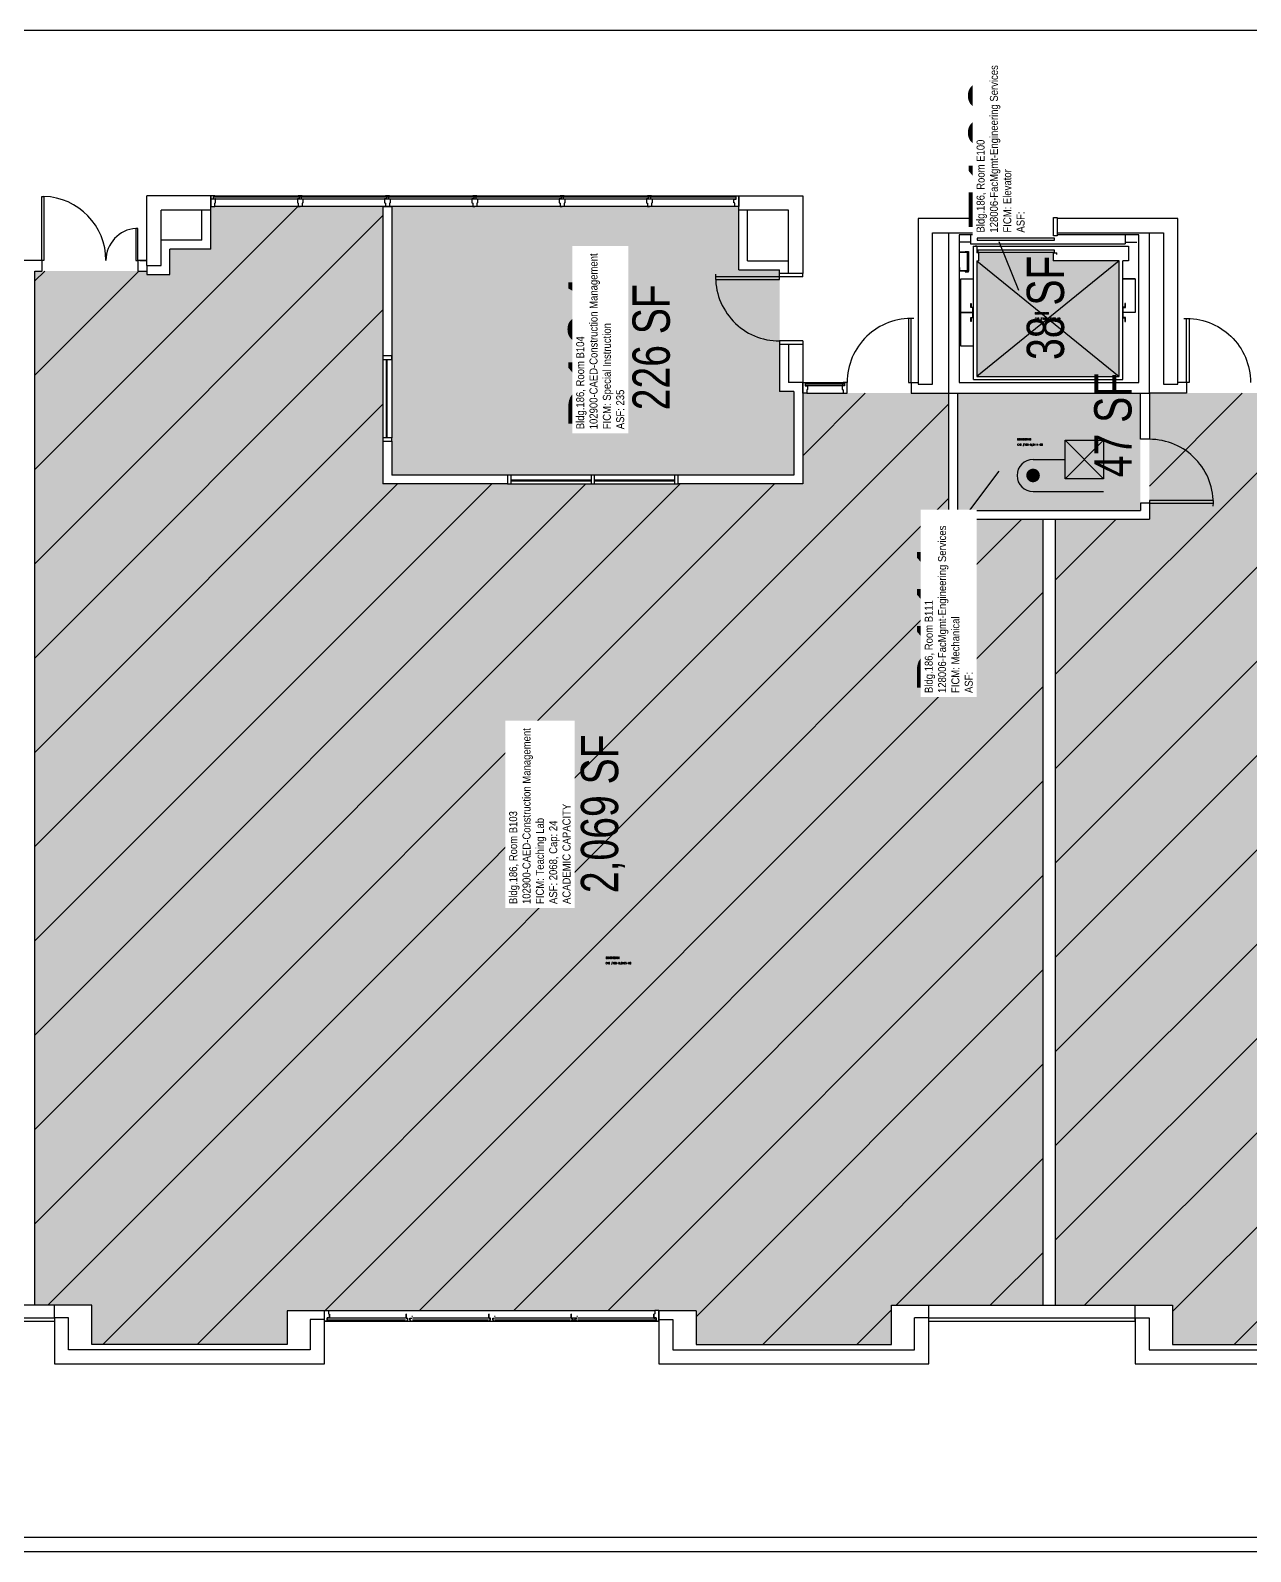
# Model space of a CAD drawing. Header units: inches. Extents: x -16 to 4862, y -243 to 5624.
# Drawn here: x 3065 to 3752, y 179 to 1034 of the extents above; entities that cross this region are included whole.
import ezdxf
from ezdxf.enums import TextEntityAlignment as Align

# ---------------------------------------------------------------- set-up
doc = ezdxf.new("R2010")
doc.units = ezdxf.units.IN
doc.header["$LTSCALE"] = 10
doc.header["$MEASUREMENT"] = 0
doc.layers.get('0').update_dxf_attribs({"linetype": 'CONTINUOUS'})
for name, color, linetype in [('A-DOOR', 2, 'CONTINUOUS'), ('A-FLOR', 3, 'CONTINUOUS'), ('A-GLAZ', 1, 'CONTINUOUS'), ('A-GLAZ-SILL', 2, 'CONTINUOUS'), ('A-IDEN-CNUM', 7, 'CONTINUOUS'), ('A-IDEN-ICON', 4, 'CONTINUOUS'), ('A-IDEN-RNUM', 7, 'CONTINUOUS'), ('A-IDEN-SNUM', 4, 'CONTINUOUS'), ('A-IDEN-VNUM', 4, 'CONTINUOUS'), ('A-WALL', 5, 'CONTINUOUS'), ('AREA-TEXT', 3, 'CONTINUOUS'), ('Rooms-Capacity', 4, 'CONTINUOUS'), ('Rooms-Category-Color', 7, 'CONTINUOUS'), ('Rooms-College-Color', 7, 'CONTINUOUS'), ('Rooms-Department-Color', 7, 'CONTINUOUS'), ('Rooms-Division-Color', 7, 'CONTINUOUS'), ('Rooms-Information', 7, 'CONTINUOUS')]:
    doc.layers.add(name, color=color, linetype=linetype)
doc.styles.add('AREA', font='arial.ttf', dxfattribs={"height": 21})
doc.styles.add('ROOMSNUMBER', font='TXT.SHX', dxfattribs={"height": 1})
doc.styles.add('ROOMVNUMBER', font='arial.ttf', dxfattribs={"width": 0.85, "height": 30})

# ---------------------------------------------------------------- blocks, each defined once
blk = doc.blocks.new('mullion')
for p, q in [((1313.96, 1526.44), (1313.96, 1524.19)), ((1314.4, 1528.12), (1314.4, 1527.44)), ((1316.65, 1528.12), (1314.4, 1528.12)), ((1316.65, 1527.44), (1314.4, 1527.44)), ((1314.94, 1527.44), (1314.94, 1526.44)), ((1316.11, 1527.44), (1316.11, 1526.44)), ((1316.65, 1528.12), (1316.65, 1527.44)), ((1317.09, 1526.44), (1317.09, 1524.19))]:
    blk.add_line(p, q)
for points in [[(1315.52, 1528.12), (1314.4, 1528.12), (1314.4, 1527.44), (1314.94, 1527.44), (1314.94, 1526.44), (1313.96, 1526.44)], [(1313.96, 1524.19), (1314.19, 1524.19), (1314.19, 1523.96), (1314.4, 1523.96), (1314.4, 1522.12), (1315.52, 1522.12)], [(1315.52, 1528.12), (1316.65, 1528.12), (1316.65, 1527.44), (1316.11, 1527.44), (1316.11, 1526.44), (1317.09, 1526.44)], [(1317.09, 1524.19), (1316.86, 1524.19), (1316.86, 1523.96), (1316.65, 1523.96), (1316.65, 1522.12), (1315.52, 1522.12)]]:
    blk.add_lwpolyline(points)
blk = doc.blocks.new('mullion end')
blk.add_lwpolyline([(1274.96, 1526.32), (1274.96, 1526.19), (1274.1, 1526.19), (1274.1, 1526.81), (1274.1, 1527.44), (1273.98, 1527.44), (1273.98, 1527.62), (1274.45, 1527.62), (1274.37, 1527.44), (1275, 1527.44), (1274.9, 1527.63), (1274.9, 1528.12), (1272.65, 1528.12), (1272.66, 1522.12), (1274.91, 1522.12), (1274.91, 1523.97), (1275.1, 1523.97), (1275.1, 1524.19), (1275.35, 1524.19), (1275.35, 1526.32), (1275.38, 1526.44), (1274.93, 1526.44)], close=True)
blk = doc.blocks.new('4020DR')
for p, q in [((0, 72), (48, 72)), ((0, 70.5), (0, 72)), ((48, 70.5), (0, 70.5)), ((48, 72), (48, 70.5)), ((24, 1.5), (0, 1.5)), ((0, 1.5), (0, 0)), ((0, 0), (24, 0)), ((24, 0), (24, 1.5))]:
    blk.add_line(p, q)
for centre, radius, start, end in [((0, 72), 48, 270, 358.2092), ((0, 0), 24, 3.5833, 90)]:
    blk.add_arc(centre, radius, start, end)
blk = doc.blocks.new('30DRRH')
for p, q in [((36, 1.5), (0, 1.5)), ((0, 1.5), (0, 0)), ((0, 0), (36, 0)), ((36, 0), (36, 1.5))]:
    blk.add_line(p, q)
blk.add_arc((0, 0), 36, 357.43302, 90)
blk = doc.blocks.new('A$C69096698')
for p, q in [((6.44, 79), (-0.06, 79)), ((6.44, 83), (6.44, 78)), ((6.44, 78), (93.44, 78)), ((53.69, 81.25), (10.19, 81.25)), ((10.19, 81.25), (10.19, 80)), ((10.19, 80), (53.69, 80)), ((53.69, 80), (53.69, 81.25)), ((93.44, 83), (93.44, 78)), ((93.44, 79), (99.94, 79)), ((5.31, 73.38), (-0.06, 73.38)), ((-0.06, 71.37), (0.19, 71.37)), ((4.31, 73.12), (0.19, 73.12)), ((0.19, 71.37), (0.19, 73.12)), ((3.31, 73.75), (5.31, 73.75)), ((3.31, 73.38), (3.31, 73.75)), ((4.31, 73.38), (4.31, 73.12)), ((4.56, 73.38), (4.56, 62.62)), ((5.31, 73.75), (5.31, 73.38)), ((5.31, 73.38), (5.31, 62.62)), ((7.94, 76.75), (95.19, 76.75)), ((8, 1.75), (8, 76.75)), ((9.94, 76.62), (8.94, 76.62)), ((9.94, 76.62), (9.94, 73)), ((10.94, 73), (9.94, 73)), ((53.69, 74.5), (10.47, 74.5)), ((10.47, 74.5), (10.47, 73.25)), ((10.47, 73.25), (53.69, 73.25)), ((10.94, 73), (10.94, 68.37)), ((52.94, 73), (54.94, 73)), ((52.94, 73), (52.94, 68.37)), ((53.69, 73.25), (53.69, 74.5)), ((54.94, 72), (54.94, 73)), ((95.19, 76.75), (95.19, 68.37)), ((-0.06, 64.62), (0.19, 64.62)), ((5.31, 62.62), (-0.06, 62.62)), ((0.19, 64.62), (0.19, 62.88)), ((4.31, 62.88), (0.19, 62.88)), ((3.31, 62.62), (3.31, 62.25)), ((3.31, 62.25), (5.31, 62.25)), ((4.31, 62.62), (4.31, 62.88)), ((5.31, 62.25), (5.31, 62.62)), ((10, 68.37), (10.94, 68.37)), ((10, 68.37), (10, 3.38)), ((90, 68.37), (52.94, 68.37)), ((90, 3.38), (90, 68.37)), ((95.19, 68.37), (92, 68.37)), ((92, 1.75), (92, 68.37)), ((1, 58.38), (8, 58.38)), ((1, 39.38), (1, 58.38)), ((92.03, 58.38), (99, 58.38)), ((99, 58.38), (92.03, 58.38)), ((99, 58.38), (99, 39.38)), ((6.53, 44.38), (6.78, 44.38)), ((6.53, 42.13), (6.53, 44.38)), ((6.78, 44.38), (6.78, 42.38)), ((93.25, 44.38), (93.25, 42.38)), ((93.5, 44.38), (93.25, 44.38)), ((93.5, 42.13), (93.5, 44.38)), ((1, 20.38), (1, 39.38)), ((1, 39.38), (8, 39.38)), ((8, 39.38), (1, 39.38)), ((7.78, 42.13), (6.53, 42.13)), ((6.53, 36.62), (7.78, 36.62)), ((6.53, 34.38), (6.53, 36.62)), ((6.78, 34.38), (6.53, 34.38)), ((6.75, 34.38), (6.53, 34.38)), ((6.78, 42.38), (8, 42.38)), ((6.78, 36.38), (6.78, 34.38)), ((8, 36.38), (6.78, 36.38)), ((7.78, 36.62), (7.78, 42.13)), ((8, 36.38), (8, 42.38)), ((92, 36.38), (92, 42.38)), ((93.22, 42.38), (92, 42.38)), ((92, 39.38), (92, 39.38)), ((92, 36.38), (93.25, 36.38)), ((92, 36.38), (93.22, 36.38)), ((99, 39.38), (92.03, 39.38)), ((92.25, 36.62), (92.25, 42.13)), ((92.25, 42.13), (93.5, 42.13)), ((92.25, 39.38), (92.25, 39.38)), ((93.5, 36.62), (92.25, 36.62)), ((93.25, 36.38), (93.25, 34.38)), ((93.25, 34.38), (93.5, 34.38)), ((93.5, 34.38), (93.5, 36.62)), ((8, 20.38), (1, 20.38)), ((8, 1.75), (92, 1.75)), ((10, 3.38), (90, 3.38))]:
    blk.add_line(p, q)
blk = doc.blocks.new('CPELEV')
at = {"color": 0, "linetype": 'ByBlock'}
for p, q in [((-0.035, 0.03), (-0.035, -0.08)), ((0.015, 0.03), (0.015, -0.02)), ((-0.015, -0.08), (-0.015, -0.02)), ((-0.015, -0.02), (0.045, -0.02)), ((-0.015, -0.08), (0.045, -0.02)), ((0.045, -0.08), (-0.015, -0.02)), ((0.045, -0.02), (0.045, -0.08)), ((0.045, -0.08), (-0.015, -0.08))]:
    blk.add_line(p, q, dxfattribs=at)
at = {"color": 0, "linetype": 'ByBlock', "const_width": 0.0106}
blk.add_lwpolyline([(-0.0153, 0.03, 1), (-0.0047, 0.03, 1)], format="xyb", close=True, dxfattribs=at)
at = {"color": 0, "linetype": 'ByBlock'}
blk.add_arc((-0.01, 0.03), 0.025, 0, 180, dxfattribs=at)

msp = doc.modelspace()

# ---------------------------------------------------------------- hatches: boundary and pattern name
at = {"layer": 'Rooms-Capacity'}
h = msp.add_hatch(dxfattribs=at)
h.set_pattern_fill('ANSI31', color=256, scale=300, style=0)
h.paths.add_polyline_path([(3067.62, 898.8), (3130.6, 898.8), (3130.6, 896.93), (3143.6, 896.93), (3143.6, 911.13), (3166.6, 911.13), (3166.6, 935.13), (3263.48, 935.13), (3263.48, 779.05), (3499.6, 779.05), (3499.59, 830.13), (3581.64, 830.13), (3581.64, 759.17), (3634.74, 759.17), (3634.74, 317.13), (3549.65, 317.13), (3549.65, 295.13), (3439.66, 295.13), (3439.66, 314), (3209.66, 314), (3209.66, 295.13), (3099.67, 295.13), (3099.67, 317.13), (3067.62, 317.13)])
h = msp.add_hatch(dxfattribs=at)
h.set_pattern_fill('ANSI31', color=256, scale=300, style=0)
h.paths.add_polyline_path([(4195.6, 899.13), (4117.6, 899.13), (4117.6, 927.13), (4109.6, 927.13), (4109.6, 935.13), (4012.73, 935.13), (4012.73, 779.05), (3776.6, 779.05), (3776.6, 830.12), (3694.64, 830.13), (3694.64, 759.17), (3641.74, 759.17), (3641.74, 317.13), (3707.65, 317.13), (3707.65, 295.13), (3817.65, 295.13), (3817.65, 314.13), (4047.65, 314.1), (4047.65, 295.13), (4195.69, 295.13)])
at = {"layer": 'Rooms-Category-Color', "true_color": 0xe3f498}
for points in [[(3067.62, 898.8), (3130.6, 898.8), (3130.6, 896.93), (3143.6, 896.93), (3143.6, 911.13), (3166.6, 911.13), (3166.6, 935.13), (3263.48, 935.13), (3263.48, 779.05), (3499.6, 779.05), (3499.59, 830.13), (3581.64, 830.13), (3581.64, 759.17), (3634.74, 759.17), (3634.74, 317.13), (3549.65, 317.13), (3549.65, 295.13), (3439.66, 295.13), (3439.66, 314), (3209.66, 314), (3209.66, 295.13), (3099.67, 295.13), (3099.67, 317.13), (3067.62, 317.13)], [(3268.48, 935.13), (3463.6, 935.13), (3463.6, 899.46), (3486.6, 899.46), (3486.6, 831.14), (3494.6, 831.14), (3494.6, 784.05), (3268.48, 784.05)], [(4195.6, 899.13), (4117.6, 899.13), (4117.6, 927.13), (4109.6, 927.13), (4109.6, 935.13), (4012.73, 935.13), (4012.73, 779.05), (3776.6, 779.05), (3776.6, 830.12), (3694.64, 830.13), (3694.64, 759.17), (3641.74, 759.17), (3641.74, 317.13), (3707.65, 317.13), (3707.65, 295.13), (3817.65, 295.13), (3817.65, 314.13), (4047.65, 314.1), (4047.65, 295.13), (4195.69, 295.13)]]:
    msp.add_hatch(color=61, dxfattribs=at).paths.add_polyline_path(points)
at = {"layer": 'Rooms-Category-Color', "true_color": 0xadadad}
for points in [[(3598.57, 909.38), (3598.57, 904.51), (3597.64, 904.51), (3597.64, 839.51), (3677.64, 839.51), (3677.64, 904.51), (3640.57, 904.51), (3640.57, 909.38)], [(3586.64, 830.13), (3689.64, 830.13), (3689.64, 764.17), (3586.64, 764.17)]]:
    msp.add_hatch(color=253, dxfattribs=at).paths.add_polyline_path(points)
at = {"layer": 'Rooms-College-Color', "true_color": 0xe3f498}
for points in [[(3067.62, 898.8), (3130.6, 898.8), (3130.6, 896.93), (3143.6, 896.93), (3143.6, 911.13), (3166.6, 911.13), (3166.6, 935.13), (3263.48, 935.13), (3263.48, 779.05), (3499.6, 779.05), (3499.59, 830.13), (3581.64, 830.13), (3581.64, 759.17), (3634.74, 759.17), (3634.74, 317.13), (3549.65, 317.13), (3549.65, 295.13), (3439.66, 295.13), (3439.66, 314), (3209.66, 314), (3209.66, 295.13), (3099.67, 295.13), (3099.67, 317.13), (3067.62, 317.13)], [(4195.6, 899.13), (4117.6, 899.13), (4117.6, 927.13), (4109.6, 927.13), (4109.6, 935.13), (4012.73, 935.13), (4012.73, 779.05), (3776.6, 779.05), (3776.6, 830.12), (3694.64, 830.13), (3694.64, 759.17), (3641.74, 759.17), (3641.74, 317.13), (3707.65, 317.13), (3707.65, 295.13), (3817.65, 295.13), (3817.65, 314.13), (4047.65, 314.1), (4047.65, 295.13), (4195.69, 295.13)]]:
    msp.add_hatch(color=61, dxfattribs=at).paths.add_polyline_path(points)
at = {"layer": 'Rooms-College-Color', "true_color": 0xadadad}
for points in [[(3268.48, 935.13), (3463.6, 935.13), (3463.6, 899.46), (3486.6, 899.46), (3486.6, 831.14), (3494.6, 831.14), (3494.6, 784.05), (3268.48, 784.05)], [(3598.57, 909.38), (3598.57, 904.51), (3597.64, 904.51), (3597.64, 839.51), (3677.64, 839.51), (3677.64, 904.51), (3640.57, 904.51), (3640.57, 909.38)], [(3586.64, 830.13), (3689.64, 830.13), (3689.64, 764.17), (3586.64, 764.17)]]:
    msp.add_hatch(color=253, dxfattribs=at).paths.add_polyline_path(points)
at = {"layer": 'Rooms-Department-Color', "true_color": 0xe3f498}
for points in [[(3067.62, 898.8), (3130.6, 898.8), (3130.6, 896.93), (3143.6, 896.93), (3143.6, 911.13), (3166.6, 911.13), (3166.6, 935.13), (3263.48, 935.13), (3263.48, 779.05), (3499.6, 779.05), (3499.59, 830.13), (3581.64, 830.13), (3581.64, 759.17), (3634.74, 759.17), (3634.74, 317.13), (3549.65, 317.13), (3549.65, 295.13), (3439.66, 295.13), (3439.66, 314), (3209.66, 314), (3209.66, 295.13), (3099.67, 295.13), (3099.67, 317.13), (3067.62, 317.13)], [(3268.48, 935.13), (3463.6, 935.13), (3463.6, 899.46), (3486.6, 899.46), (3486.6, 831.14), (3494.6, 831.14), (3494.6, 784.05), (3268.48, 784.05)], [(4195.6, 899.13), (4117.6, 899.13), (4117.6, 927.13), (4109.6, 927.13), (4109.6, 935.13), (4012.73, 935.13), (4012.73, 779.05), (3776.6, 779.05), (3776.6, 830.12), (3694.64, 830.13), (3694.64, 759.17), (3641.74, 759.17), (3641.74, 317.13), (3707.65, 317.13), (3707.65, 295.13), (3817.65, 295.13), (3817.65, 314.13), (4047.65, 314.1), (4047.65, 295.13), (4195.69, 295.13)]]:
    msp.add_hatch(color=61, dxfattribs=at).paths.add_polyline_path(points)
at = {"layer": 'Rooms-Department-Color', "true_color": 0xacacac}
for points in [[(3598.57, 909.38), (3598.57, 904.51), (3597.64, 904.51), (3597.64, 839.51), (3677.64, 839.51), (3677.64, 904.51), (3640.57, 904.51), (3640.57, 909.38)], [(3586.64, 830.13), (3689.64, 830.13), (3689.64, 764.17), (3586.64, 764.17)]]:
    msp.add_hatch(color=253, dxfattribs=at).paths.add_polyline_path(points)
at = {"layer": 'Rooms-Division-Color', "true_color": 0xe3f498}
for points in [[(3067.62, 898.8), (3130.6, 898.8), (3130.6, 896.93), (3143.6, 896.93), (3143.6, 911.13), (3166.6, 911.13), (3166.6, 935.13), (3263.48, 935.13), (3263.48, 779.05), (3499.6, 779.05), (3499.59, 830.13), (3581.64, 830.13), (3581.64, 759.17), (3634.74, 759.17), (3634.74, 317.13), (3549.65, 317.13), (3549.65, 295.13), (3439.66, 295.13), (3439.66, 314), (3209.66, 314), (3209.66, 295.13), (3099.67, 295.13), (3099.67, 317.13), (3067.62, 317.13)], [(3268.48, 935.13), (3463.6, 935.13), (3463.6, 899.46), (3486.6, 899.46), (3486.6, 831.14), (3494.6, 831.14), (3494.6, 784.05), (3268.48, 784.05)], [(4195.6, 899.13), (4117.6, 899.13), (4117.6, 927.13), (4109.6, 927.13), (4109.6, 935.13), (4012.73, 935.13), (4012.73, 779.05), (3776.6, 779.05), (3776.6, 830.12), (3694.64, 830.13), (3694.64, 759.17), (3641.74, 759.17), (3641.74, 317.13), (3707.65, 317.13), (3707.65, 295.13), (3817.65, 295.13), (3817.65, 314.13), (4047.65, 314.1), (4047.65, 295.13), (4195.69, 295.13)]]:
    msp.add_hatch(color=61, dxfattribs=at).paths.add_polyline_path(points)
at = {"layer": 'Rooms-Division-Color', "true_color": 0xadadad}
for points in [[(3598.57, 909.38), (3598.57, 904.51), (3597.64, 904.51), (3597.64, 839.51), (3677.64, 839.51), (3677.64, 904.51), (3640.57, 904.51), (3640.57, 909.38)], [(3586.64, 830.13), (3689.64, 830.13), (3689.64, 764.17), (3586.64, 764.17)]]:
    msp.add_hatch(color=253, dxfattribs=at).paths.add_polyline_path(points)

# ---------------------------------------------------------------- linework, layer by layer
at = {"layer": 'A-FLOR'}
for p, q in [((4453.67, 1034.13), (2450.62, 1034.13)), ((3597.64, 904.51), (3677.64, 839.51)), ((3677.64, 904.51), (3597.64, 839.51))]:
    msp.add_line(p, q, dxfattribs=at)
at = {"layer": 'A-GLAZ'}
for p, q in [((3168.85, 941.13), (3461.35, 941.13)), ((3167.24, 939.45), (3461.97, 939.45)), ((3461.35, 935.13), (3168.85, 935.13)), ((3263.48, 849.05), (3263.48, 805.05)), ((3265.73, 849.05), (3265.73, 805.05)), ((3268.48, 849.05), (3268.48, 805.05)), ((3501.05, 834.42), (3522.84, 834.42)), ((3501.85, 836.11), (3522.35, 836.13)), ((3501.85, 830.13), (3522.35, 830.16)), ((3427.54, 784.05), (3335.54, 784.05)), ((3335.54, 781.3), (3380.54, 781.3)), ((3335.54, 779.05), (3427.54, 779.05)), ((3230.6, 308.13), (3418.6, 308.13)), ((3276.11, 309.8), (3232.43, 309.8)), ((3232.85, 314.1), (3416.35, 314.1)), ((3322.64, 309.8), (3280.04, 309.8)), ((3368.98, 309.8), (3326.56, 309.8)), ((3416.72, 309.8), (3372.91, 309.8))]:
    msp.add_line(p, q, dxfattribs=at)
at = {"layer": 'A-GLAZ-SILL'}
for p, q in [((3168.14, 940.45), (3461.97, 940.45)), ((3265.23, 849.05), (3265.23, 805.05)), ((3500.92, 835.42), (3522.97, 835.42)), ((3335.54, 780.8), (3380.54, 780.8)), ((3382.54, 781.3), (3427.54, 781.3)), ((3382.54, 780.8), (3427.54, 780.8)), ((3276.11, 308.8), (3232.43, 308.8)), ((3322.64, 308.8), (3280.04, 308.8)), ((3368.98, 308.8), (3326.56, 308.8)), ((3416.57, 308.82), (3372.91, 308.8))]:
    msp.add_line(p, q, dxfattribs=at)
at = {"layer": 'A-IDEN-VNUM'}
for points in [[(3610.02, 915.42), (3620.99, 888.01)], [(3579.59, 745.51), (3610.16, 786.3)]]:
    msp.add_lwpolyline(points, dxfattribs=at)
at = {"layer": 'A-WALL'}
for p, q in [((3166.6, 941.14), (3130.6, 941.13)), ((3130.6, 901.93), (3130.6, 941.13)), ((3166.6, 941.14), (3130.63, 941.13)), ((3166.6, 911.13), (3166.6, 941.14)), ((3463.6, 941.13), (3499.57, 941.13)), ((3166.6, 933.13), (3138.6, 933.13)), ((3138.6, 901.93), (3138.6, 933.13)), ((3161.6, 916.13), (3161.6, 933.13)), ((3263.48, 935.13), (3268.48, 935.13)), ((3263.48, 935.13), (3263.48, 833.05)), ((3268.48, 935.13), (3268.48, 833.05)), ((3463.6, 899.46), (3463.6, 933.13)), ((3468.6, 904.46), (3468.6, 933.13)), ((3161.6, 916.13), (3138.6, 916.13)), ((3581.64, 920.3), (3581.64, 759.17)), ((3597.64, 919.13), (3587.64, 919.13)), ((3587.64, 919.13), (3587.64, 836.13)), ((3688.64, 919.13), (3642.7, 919.13)), ((3688.64, 836.13), (3688.64, 919.13)), ((3694.64, 830.13), (3694.64, 920.3)), ((3166.6, 911.13), (3143.6, 911.13)), ((3143.6, 896.93), (3143.6, 911.13)), ((3071.62, 904.8), (3059.63, 904.8)), ((3067.62, 317.13), (3067.62, 898.8)), ((3067.62, 898.8), (3071.62, 898.8)), ((3071.65, 898.8), (3071.65, 904.8)), ((3125.59, 898.8), (3130.6, 898.8)), ((3130.6, 904.8), (3125.62, 904.8)), ((3125.62, 904.8), (3125.62, 898.8)), ((3126.77, 904.8), (3130.6, 904.8)), ((3130.6, 901.93), (3138.6, 901.93)), ((3130.6, 901.93), (3130.6, 896.93)), ((3463.6, 899.46), (3486.6, 899.46)), ((3468.6, 904.46), (3491.6, 904.46)), ((3486.6, 895.46), (3486.6, 899.46)), ((3130.6, 896.93), (3143.6, 896.93)), ((3491.6, 897.46), (3486.6, 897.46)), ((3499.64, 895.46), (3486.6, 895.46)), ((3499.64, 895.46), (3499.64, 897.46)), ((3486.6, 859.46), (3486.6, 854.46)), ((3499.6, 859.46), (3486.6, 859.46)), ((3499.6, 857.46), (3486.6, 857.46)), ((3486.6, 857.46), (3486.6, 831.14)), ((3499.6, 857.46), (3491.6, 857.46)), ((3491.6, 857.46), (3491.6, 836.11)), ((3499.6, 859.46), (3499.6, 779.05)), ((3499.6, 859.46), (3499.6, 857.46)), ((3494.6, 831.14), (3486.6, 831.14)), ((3499.6, 836.11), (3491.6, 836.11)), ((3494.6, 831.14), (3494.6, 784.05)), ((3499.6, 836.11), (3499.6, 835.11)), ((3560.6, 836.13), (3564.6, 836.13)), ((3560.61, 836.13), (3560.61, 830.13)), ((3560.61, 830.13), (3581.64, 830.13)), ((3581.64, 830.13), (3694.64, 830.13)), ((3586.64, 830.13), (3586.64, 764.17)), ((3587.64, 836.13), (3688.64, 836.13)), ((3689.64, 804.25), (3689.64, 830.13)), ((3715.6, 830.13), (3694.64, 830.13)), ((3694.64, 830.13), (3694.64, 804.25)), ((3715.6, 836.13), (3710.64, 836.13)), ((3715.6, 836.13), (3715.6, 830.13)), ((3694.64, 804.25), (3689.64, 804.25)), ((3263.48, 803.05), (3263.48, 779.05)), ((3268.48, 803.05), (3268.48, 784.05)), ((3333.54, 779.05), (3263.48, 779.05)), ((3333.54, 784.05), (3268.48, 784.05)), ((3494.6, 784.05), (3429.54, 784.05)), ((3499.6, 779.05), (3429.54, 779.05)), ((3586.64, 764.17), (3689.64, 764.17)), ((3694.64, 768.17), (3689.64, 768.17)), ((3689.64, 768.17), (3689.64, 764.17)), ((3694.64, 768.17), (3694.64, 759.17)), ((3581.64, 759.17), (3694.64, 759.17)), ((3634.74, 759.17), (3634.74, 317.13)), ((3641.74, 759.17), (3641.74, 317.13)), ((3078.61, 310.13), (3078.61, 317.13)), ((3549.65, 317.13), (3707.65, 317.13)), ((3549.65, 295.13), (3549.65, 317.13)), ((3570.59, 310.13), (3570.59, 317.13)), ((3686.59, 310.13), (3686.59, 317.13)), ((3707.65, 317.13), (3707.65, 295.13)), ((3026.61, 310.13), (3078.61, 310.13)), ((3026.61, 308.13), (3078.61, 308.13)), ((3231.92, 308.82), (3232.05, 308.82)), ((3232.05, 310.07), (3232.91, 310.07)), ((3232.05, 308.82), (3232.05, 310.07)), ((3233.3, 309.94), (3233.3, 312.07)), ((3233.67, 310.98), (3233.3, 310.98)), ((3276.49, 310.98), (3276.11, 310.98)), ((3276.49, 310.98), (3276.11, 310.98)), ((3276.49, 309.92), (3276.46, 309.8)), ((3276.46, 309.8), (3277.49, 309.8)), ((3276.74, 312.15), (3276.74, 312.27)), ((3276.86, 308.8), (3276.95, 308.61)), ((3277.48, 308.8), (3276.86, 308.8)), ((3276.95, 308.61), (3276.95, 308.44)), ((3276.95, 308.44), (3277.13, 308.13)), ((3277.13, 308.13), (3279.2, 308.13)), ((3277.48, 308.8), (3277.49, 309.8)), ((3278.66, 309.8), (3279.69, 309.8)), ((3278.66, 308.8), (3278.66, 309.8)), ((3279.2, 308.8), (3278.67, 308.8)), ((3279.2, 308.61), (3279.2, 308.8)), ((3279.2, 308.13), (3279.2, 308.61)), ((3279.66, 310.98), (3280.04, 310.98)), ((3279.69, 309.8), (3279.66, 309.92)), ((3323.01, 310.98), (3322.64, 310.98)), ((3323.01, 310.98), (3322.64, 310.98)), ((3323.01, 309.92), (3322.98, 309.8)), ((3322.98, 309.8), (3324.01, 309.8)), ((3324.01, 309.8), (3323.01, 309.8)), ((3324.01, 308.8), (3323.01, 308.8)), ((3323.26, 312.15), (3323.26, 312.27)), ((3323.38, 308.8), (3323.47, 308.61)), ((3324, 308.8), (3323.38, 308.8)), ((3323.47, 308.61), (3323.47, 308.44)), ((3323.47, 308.44), (3323.65, 308.13)), ((3323.65, 308.13), (3325.72, 308.13)), ((3324, 308.8), (3324.01, 309.8)), ((3325.19, 309.8), (3326.22, 309.8)), ((3325.19, 308.8), (3325.19, 309.8)), ((3325.72, 308.8), (3325.19, 308.8)), ((3326.19, 308.8), (3325.19, 308.8)), ((3325.72, 308.61), (3325.72, 308.8)), ((3325.72, 308.13), (3325.72, 308.61)), ((3326.19, 309.8), (3326.04, 309.8)), ((3326.19, 310.98), (3326.56, 310.98)), ((3326.22, 309.8), (3326.19, 309.92)), ((3369.36, 310.98), (3368.98, 310.98)), ((3369.36, 310.98), (3368.98, 310.98)), ((3369.36, 309.92), (3369.33, 309.8)), ((3369.33, 309.8), (3370.36, 309.8)), ((3372.53, 309.8), (3369.36, 309.8)), ((3372.53, 308.8), (3369.36, 308.8)), ((3369.61, 312.15), (3369.61, 312.27)), ((3369.73, 308.8), (3369.82, 308.61)), ((3370.35, 308.8), (3369.73, 308.8)), ((3369.82, 308.61), (3369.82, 308.44)), ((3369.82, 308.44), (3370, 308.13)), ((3370, 308.13), (3372.07, 308.13)), ((3370.35, 308.8), (3370.36, 309.8)), ((3371.53, 309.8), (3372.57, 309.8)), ((3371.53, 308.8), (3371.53, 309.8)), ((3372.07, 308.8), (3371.54, 308.8)), ((3372.07, 308.61), (3372.07, 308.8)), ((3372.07, 308.13), (3372.07, 308.61)), ((3372.53, 310.98), (3372.91, 310.98)), ((3372.57, 309.8), (3372.53, 309.92)), ((3415.53, 310.98), (3415.9, 311.01)), ((3415.9, 309.94), (3415.9, 312.07)), ((3416.25, 309.8), (3415.9, 309.8)), ((3416.25, 308.8), (3415.9, 308.8)), ((3417.15, 310.07), (3416.3, 310.07)), ((3417.15, 308.82), (3417.15, 310.07)), ((3417.28, 308.82), (3417.15, 308.82)), ((3418.6, 314), (3418.6, 284.13)), ((3439.66, 314), (3418.6, 314)), ((3418.6, 308.13), (3418.6, 309.13)), ((3418.6, 309.13), (3426.6, 309.13)), ((3426.6, 309.13), (3426.6, 292.13)), ((3439.66, 314), (3439.66, 295.13)), ((3562.59, 292.13), (3562.59, 310.13)), ((3562.59, 292.13), (3562.59, 310.13)), ((3570.59, 310.13), (3562.59, 310.13)), ((3570.59, 284.13), (3570.59, 310.13)), ((3570.59, 284.13), (3570.59, 310.13)), ((3570.59, 308.13), (3570.59, 310.13)), ((3570.59, 310.13), (3686.59, 310.13)), ((3570.59, 308.13), (3686.59, 308.13)), ((3686.59, 310.13), (3686.59, 284.13)), ((3686.59, 308.13), (3686.59, 310.13)), ((3686.59, 310.13), (3694.59, 310.13)), ((3694.59, 310.13), (3694.59, 292.13)), ((3426.6, 292.13), (3562.59, 292.13)), ((3439.66, 295.13), (3549.65, 295.13)), ((3694.59, 292.13), (3830.59, 292.13)), ((3707.65, 295.13), (3817.65, 295.13)), ((3418.6, 284.13), (3570.59, 284.13)), ((3686.59, 284.13), (3838.59, 284.13)), ((2450.43, 186.8), (4067.17, 186.61)), ((2450.43, 178.8), (4067.17, 178.61))]:
    msp.add_line(p, q, dxfattribs=at)
for points in [[(3491.6, 897.46), (3491.6, 933.13), (3463.6, 933.13), (3463.6, 941.13), (3499.64, 941.13), (3499.64, 897.46)], [(3597.7, 928.3), (3564.6, 928.3), (3564.6, 835.13), (3572.6, 835.13), (3572.6, 920.3), (3597.7, 920.3)], [(3597.7, 928.84), (3599.7, 928.84), (3599.7, 918.59), (3597.7, 918.59)], [(3640.7, 928.84), (3642.7, 928.84), (3642.7, 918.59), (3640.7, 918.59)], [(3642.7, 920.3), (3702.64, 920.3), (3702.64, 835.13), (3710.64, 835.13), (3710.64, 928.3), (3642.7, 928.3)], [(3268.48, 849.05), (3268.48, 851.05), (3263.48, 851.05), (3263.48, 849.05)], [(3499.6, 836.11), (3501.85, 836.11), (3501.85, 835.6), (3501.95, 835.42), (3501.32, 835.42), (3501.39, 835.6), (3500.92, 835.61), (3500.92, 835.42), (3501.05, 835.42), (3501.05, 834.17), (3501.9, 834.17), (3501.9, 834.29), (3501.87, 834.42), (3502.33, 834.42), (3502.3, 834.29), (3502.3, 832.17), (3502.05, 832.17), (3502.05, 831.94), (3501.85, 831.94), (3501.85, 830.13), (3499.6, 830.13)], [(3524.61, 836.13), (3522.35, 836.13), (3522.35, 835.63), (3522.26, 835.45), (3522.89, 835.45), (3522.81, 835.63), (3523.28, 835.63), (3523.28, 835.45), (3523.16, 835.45), (3523.16, 834.2), (3522.3, 834.2), (3522.3, 834.32), (3522.33, 834.45), (3521.88, 834.45), (3521.91, 834.32), (3521.91, 832.2), (3522.16, 832.2), (3522.16, 831.97), (3522.35, 831.97), (3522.35, 830.16), (3524.6, 830.16)], [(3268.48, 803.05), (3268.48, 805.05), (3263.48, 805.05), (3263.48, 803.05)], [(3335.54, 784.05), (3333.54, 784.05), (3333.54, 779.05), (3335.54, 779.05)], [(3382.54, 784.05), (3380.54, 784.05), (3380.54, 779.05), (3382.54, 779.05)], [(3429.54, 784.05), (3427.54, 784.05), (3427.54, 779.05), (3429.54, 779.05)], [(3222.6, 309.13), (3222.6, 292.13), (3086.61, 292.13), (3086.61, 310.13), (3078.61, 310.13), (3078.61, 284.13), (3230.6, 284.13), (3230.6, 309.13)], [(3232.91, 309.94), (3232.91, 310.07), (3232.05, 310.07), (3232.05, 309.45), (3232.05, 308.82), (3231.92, 308.82), (3231.92, 308.63), (3232.39, 308.63), (3232.32, 308.82), (3232.95, 308.82), (3232.85, 308.63), (3232.85, 308.13), (3230.6, 308.13), (3230.6, 314.1), (3232.85, 314.1), (3232.85, 312.29), (3233.05, 312.29), (3233.05, 312.07), (3233.3, 312.07), (3233.3, 309.94), (3233.33, 309.82), (3232.87, 309.82)], [(3276.49, 312.05), (3276.49, 309.92)], [(3323.01, 312.05), (3323.01, 309.92)], [(3369.36, 312.05), (3369.36, 309.92)], [(3416.3, 309.94), (3416.3, 310.07), (3417.15, 310.07), (3417.15, 309.45), (3417.15, 308.82), (3417.28, 308.82), (3417.28, 308.63), (3416.81, 308.63), (3416.88, 308.82), (3416.25, 308.82), (3416.35, 308.63), (3416.35, 308.13), (3418.6, 308.13), (3418.6, 314.1), (3416.35, 314.1), (3416.35, 312.29), (3416.15, 312.29), (3416.15, 312.07), (3415.9, 312.07), (3415.9, 309.94), (3415.87, 309.82), (3416.33, 309.82)]]:
    msp.add_lwpolyline(points, close=True, dxfattribs=at)
msp.add_lwpolyline([(3230.6, 309.13), (3230.6, 314), (3209.66, 314), (3209.66, 295.13), (3099.67, 295.13), (3099.67, 317.13), (3005.73, 317.13)], dxfattribs=at)
for points in [[(3279.66, 312.05, 0, 0, 0), (3279.66, 309.92, 0, 0, 0), (3279.66, 312.05, 0, 0, 0), (3279.43, 312.05, 0, 0, 0), (3279.43, 312.27, 0.02, 0.02, 0), (3279.2, 312.27, 0.02, 0.02, 0), (3279.2, 314.11, 0.02, 0.02, 0), (3276.95, 314.11, 0, 0, 0), (3276.95, 312.27, 0, 0, 0), (3276.74, 312.27, 0, 0, 0), (3276.74, 312.05, 0, 0, 0), (3276.49, 312.05, 0, 0, 0)], [(3326.19, 312.05, 0, 0, 0), (3326.19, 309.92, 0, 0, 0), (3326.19, 312.05, 0, 0, 0), (3325.96, 312.05, 0, 0, 0), (3325.96, 312.27, 0.02, 0.02, 0), (3325.72, 312.27, 0.02, 0.02, 0), (3325.72, 314.11, 0.02, 0.02, 0), (3323.47, 314.11, 0, 0, 0), (3323.47, 312.27, 0, 0, 0), (3323.26, 312.27, 0, 0, 0), (3323.26, 312.05, 0, 0, 0), (3323.01, 312.05, 0, 0, 0)], [(3372.53, 312.05, 0, 0, 0), (3372.53, 309.92, 0, 0, 0), (3372.53, 312.05, 0, 0, 0), (3372.31, 312.05, 0, 0, 0), (3372.31, 312.27, 0.02, 0.02, 0), (3372.07, 312.27, 0.02, 0.02, 0), (3372.07, 314.11, 0.02, 0.02, 0), (3369.82, 314.11, 0, 0, 0), (3369.82, 312.27, 0, 0, 0), (3369.61, 312.27, 0, 0, 0), (3369.61, 312.05, 0, 0, 0), (3369.36, 312.05, 0, 0, 0)]]:
    msp.add_lwpolyline(points, format="xyseb", dxfattribs=at)

# ---------------------------------------------------------------- block references
at = {"layer": 'A-DOOR', "xscale": 0.7500000000000001, "yscale": 0.7500000000000001, "zscale": 0.7500000000000001, "rotation": 90}
msp.add_blockref('4020DR', (3125.62, 904.8), dxfattribs=at)
at = {"layer": 'A-DOOR', "rotation": 179.9999999999999}
msp.add_blockref('30DRRH', (3486.6, 895.46), dxfattribs=at)
at = {"layer": 'A-DOOR', "extrusion": (0, 0, -1), "xscale": -1, "zscale": -1, "rotation": 270}
msp.add_blockref('30DRRH', (-3560.61, 836.13), dxfattribs=at)
at = {"layer": 'A-DOOR', "extrusion": (0, 0, -1), "zscale": -1, "rotation": 90}
msp.add_blockref('30DRRH', (-3715.6, 836.13), dxfattribs=at)
at = {"layer": 'A-DOOR', "extrusion": (0, 0, -1), "xscale": -1, "zscale": -1}
msp.add_blockref('30DRRH', (-3694.64, 768.17), dxfattribs=at)
at = {"layer": 'A-FLOR'}
msp.add_blockref('A$C69096698', (3587.64, 836.13), dxfattribs=at)
at = {"layer": 'A-IDEN-ICON', "xscale": 360, "yscale": 360, "zscale": 360, "rotation": 90}
msp.add_blockref('CPELEV', (3640.02, 787.43), dxfattribs=at)
at = {"layer": 'A-WALL'}
for name, p in [('mullion end', (1893.95, -586.99)), ('mullion', (1901.33, -586.99)), ('mullion', (1950.45, -586.99)), ('mullion', (1999.58, -586.99)), ('mullion', (2048.7, -586.99)), ('mullion', (2097.81, -586.99))]:
    msp.add_blockref(name, p, dxfattribs=at)
at = {"layer": 'A-WALL', "xscale": -1}
msp.add_blockref('mullion end', (4736.26, -586.99), dxfattribs=at)

# ---------------------------------------------------------------- texts
at = {"layer": 'A-IDEN-CNUM', "style": 'ROOMSNUMBER', "width": 0.85}
for s, p in [('CAD #186-0_E100-00', (3630.33, 871.47)), ('CAD #186-0_B104-00', (3370.77, 850)), ('CAD #186-0_B111-00', (3620.4, 800.64)), ('CAD #186-0_B103-00', (3388.8, 509.03))]:
    msp.add_text(s, height=1, rotation=360, dxfattribs=at).set_placement(p)
at = {"layer": 'A-IDEN-RNUM', "style": 'ROOMSNUMBER', "width": 0.85}
for s, p in [('E100-00', (3630.33, 874.47)), ('B104-00', (3370.77, 853)), ('B111-00', (3620.4, 803.64)), ('B103-00', (3388.8, 512.03))]:
    msp.add_text(s, height=1, rotation=360, dxfattribs=at).set_placement(p)
at = {"layer": 'A-IDEN-SNUM', "style": 'ROOMSNUMBER', "width": 0.85}
for s, p in [('1860E10000', (3630.33, 874.47)), ('1860B10400', (3370.77, 853)), ('1860B11100', (3620.4, 803.64)), ('1860B10300', (3388.8, 512.03))]:
    msp.add_text(s, height=1, rotation=360, dxfattribs=at).set_placement(p)
at = {"layer": 'A-IDEN-VNUM', "style": 'ROOMVNUMBER', "width": 0.85}
for s, p in [('E100', (3608.76, 964.12)), ('B104', (3383.49, 853.51)), ('B111', (3579.59, 705.15)), ('B103', (3353.29, 586.48))]:
    msp.add_text(s, height=31.5, rotation=90, dxfattribs=at).set_placement(p, align=Align.MIDDLE_CENTER)
at = {"layer": 'AREA-TEXT', "style": 'AREA', "width": 0.75}
for s, p in [('38 SF', (3636.15, 878.13)), ('226 SF', (3414.35, 855.94)), ('47 SF', (3674.11, 812.2)), ('2,069 SF', (3385.31, 593.55))]:
    msp.add_text(s, height=21, rotation=90, dxfattribs=at).set_placement(p, align=Align.MIDDLE_CENTER)

# ---------------------------------------------------------------- next in the draw order: texts
at = {"layer": 'Rooms-Information', "char_height": 4.5, "width": 100.8, "attachment_point": 7, "rotation": 90, "style": 'ROOMVNUMBER', "bg_fill": 3, "box_fill_scale": 1.5, "bg_fill_color": 256, "bg_fill_true_color": 13158600, "bg_fill_transparency": 0}
for s, insert in [('Bldg.186, Room E100^M^J128006-FacMgmt-Engineering Services^M^JFICM: Elevator^M^JASF: ', (3624.51, 920.44)), ('Bldg.186, Room B104^M^J102900-CAED-Construction Management^M^JFICM: Special Instruction^M^JASF: 235', (3399.24, 809.83)), ('Bldg.186, Room B111^M^J128006-FacMgmt-Engineering Services^M^JFICM: Mechanical^M^JASF: ', (3595.34, 661.48)), ('Bldg.186, Room B103^M^J102900-CAED-Construction Management^M^JFICM: Teaching Lab^M^JASF: 2068, Cap: 24^M^JACADEMIC CAPACITY', (3369.04, 542.8))]:
    msp.add_mtext(s, dxfattribs=dict(at, insert=insert))

doc.saveas('drawing.dxf')
